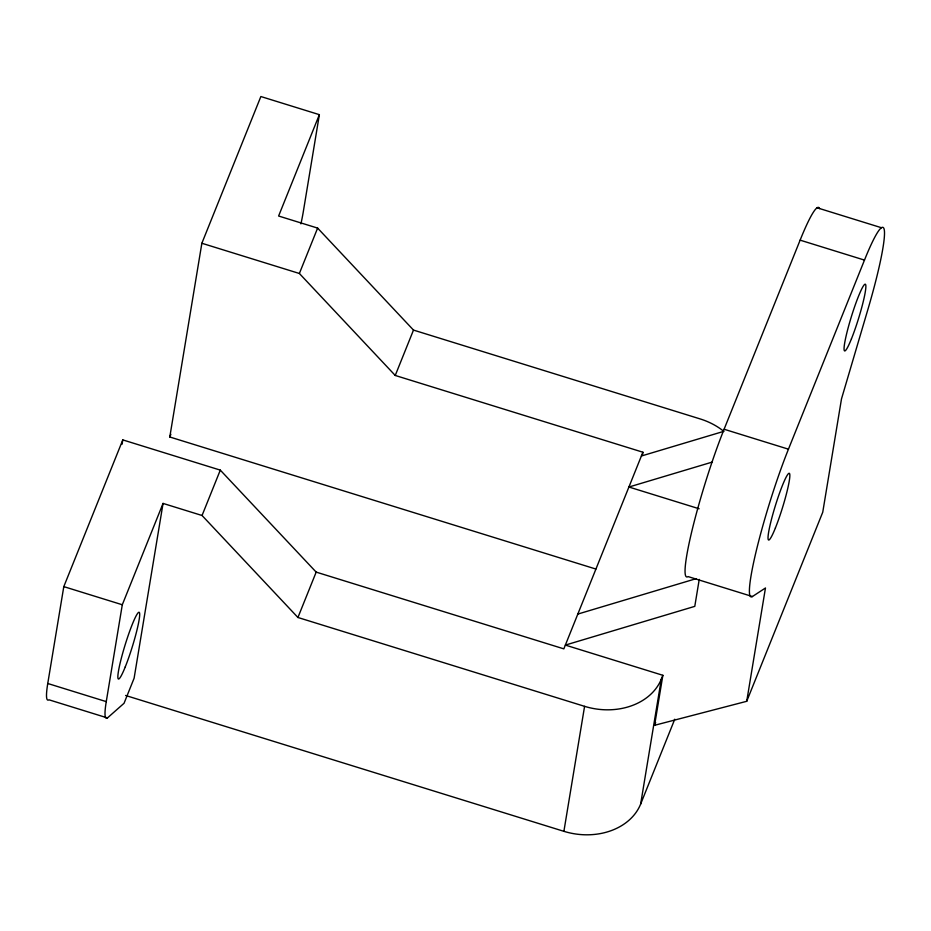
<?xml version="1.0" encoding="UTF-8"?>
<svg xmlns="http://www.w3.org/2000/svg" width="931" height="931" viewBox="0 0 931 931"><rect width="100%" height="100%" fill="white"/><g stroke="black" fill="none" stroke-linecap="round" stroke-linejoin="round"><path stroke-width="1.4" d="M699.239 579.396L694.782 606.36L565.361 645.09L662.86 675.301L661.336 679.083A61.597 48.47 9.4 0 1 584.587 706.338L297.932 617.486L202.05 515.495L163.053 503.415L134.111 678.21L124.044 703.277L107.449 717.929L48.947 699.798A75.97 8.065 -72.8 0 1 47.76 683.494L63.797 586.623L122.799 439.898L220.298 470.12L316.179 572.111L563.837 648.86L642.902 452.222L395.244 375.461L299.375 273.481L201.864 243.259L260.866 96.533L319.368 114.664L303.331 211.535A75.97 8.065 -72.8 0 1 300.922 223.882M122.089 444.203L122.799 439.898M107.449 717.929A75.97 8.065 -72.8 0 1 106.262 701.625L122.298 604.754L163.053 503.415M595.852 569.039L169.791 436.988L201.864 243.259M125.592 695.469L563.895 831.325L584.587 706.338M642.437 455.061L642.902 452.222M563.895 831.325A61.597 48.47 9.4 0 0 640.644 804.07L661.336 679.083M819.594 208.637A94.45 10.02 -72.8 0 0 800.125 240.151L724.097 429.238A94.45 10.02 -72.8 0 0 692.373 529.006A94.45 10.02 -72.8 0 0 688.067 576.58L752.423 596.527A94.45 10.02 -72.8 0 1 756.728 548.953A94.45 10.02 -72.8 0 1 788.452 449.184L864.48 260.098A94.45 10.02 -72.8 0 1 884.45 231.307A94.45 10.02 -72.8 0 1 868.018 309.045L841.496 398.899L822.748 512.213L746.72 701.299L654.586 725.296L662.86 675.301M746.72 701.299L765.468 587.985L752.423 596.527M169.791 436.988L170.873 434.323M319.368 114.664L278.613 216.015L317.622 228.095L413.492 330.086L700.159 418.927A61.597 48.47 9.4 0 1 723.899 431.425M202.05 515.495L220.298 470.12M299.375 273.481L317.622 228.095M297.932 617.486L316.179 572.111M395.244 375.461L413.492 330.086M654.586 725.296L655.668 722.619M640.644 804.07L674.766 719.221M641.389 456.004L723.492 431.437M712.413 462.032L628.914 487.018L699.123 508.768M577.825 614.076L696.109 578.675M817.127 207.788L881.471 227.734M800.125 240.151L864.48 260.098M724.097 429.238L788.452 449.184M63.797 586.623L122.298 604.754M47.76 683.494L106.262 701.625M125.254 666.91A34.901 3.701 -72.8 0 0 139.487 612.761A34.901 3.701 -72.8 0 0 121.577 657.298A34.901 3.701 -72.8 0 0 125.254 666.91M851.446 338.837A34.901 3.701 -72.8 0 0 865.679 284.7A34.901 3.701 -72.8 0 0 847.769 329.237A34.901 3.701 -72.8 0 0 851.446 338.837M775.418 527.924A34.901 3.701 -72.8 0 0 789.651 473.774A34.901 3.701 -72.8 0 0 771.741 518.323A34.901 3.701 -72.8 0 0 775.418 527.924"/></g></svg>
